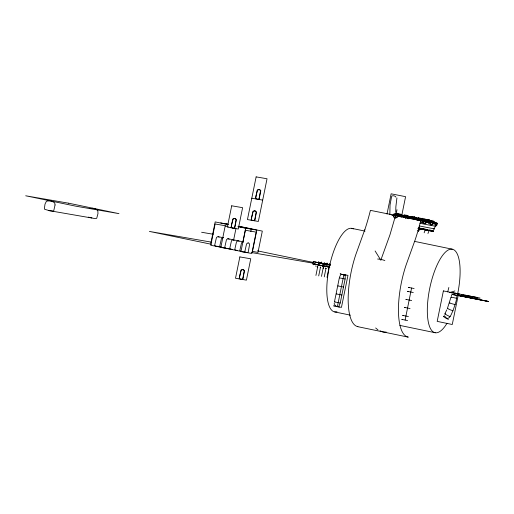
<?xml version="1.0" encoding="UTF-8"?>
<svg xmlns="http://www.w3.org/2000/svg" width="514" height="514" viewBox="0 0 514 514"><rect width="100%" height="100%" fill="white"/><g stroke="black" fill="none" stroke-linecap="round" stroke-linejoin="round"><path stroke-width="0.77" d="M426.806 222.254L426.871 221.605M334.235 303.196L334.306 304.648M391.629 215.109L394.534 215.36A15.761 1.715 13.9 0 1 395.549 215.565L398.684 216.214A32.613 0.341 11.5 0 0 435.185 223.449L436.457 223.674L433.405 230.619A1.298 1.227 -80.2 0 1 433.006 230.812L429.832 230.034M400.862 214.28L397.341 213.548L393.763 214.691C392.053 218.264 397.797 219.568 397.277 215.417L400.862 214.28L400.708 215.173M397.245 214.454L397.341 213.548M444.212 315.487L444.308 314.953M397.161 215.552L397.489 213.214M395.163 218.187L397.001 209.706M403.464 217.621L404.235 214.974L407.968 215.732L407.763 216.619M404.088 215.867L404.235 214.974M417.676 219.311L418.055 217.756L421.139 218.36L426.234 221.251C426.292 225.1 420.915 224.22 423.15 220.647L418.055 217.756M314.517 261.915L313.264 261.703C312.942 262.275 312.499 265.995 313.836 264.389M324.199 264.53L324.373 263.618L325.625 263.836M325.266 264.093C323.801 267.633 326.506 268.07 326.518 264.312L313.264 261.703M328.041 264.575C326.576 268.115 329.281 268.552 329.294 264.787L315.063 262.063L317.106 262.513M405.347 218.469L406.041 214.974M231.679 224.522L231.313 226.918A1.381 0.463 -78.3 0 0 231.371 227.413L232.585 228.043M239.832 275.639L239.46 278.035A1.381 0.463 -78.3 0 0 239.524 278.53L240.738 279.16M251.77 216.947L251.404 219.343A1.381 0.463 -78.3 0 0 251.462 219.838L252.676 220.467M256.113 195.603L255.747 197.999A1.381 0.463 -78.3 0 0 255.805 198.494L257.019 199.124M210.843 243.25L215.186 221.907L227.734 224.509M231.017 227.773L232.816 218.951L234.088 218.36L235.444 218.591L236.395 219.568L234.602 228.389M233.594 240.147L235.92 228.717M242.981 241.972L245.769 228.248L237.931 226.623M239.171 278.89L240.963 270.068L242.235 269.477L243.591 269.715L244.548 270.685L242.749 279.513M251.108 220.198L252.907 211.376L254.179 210.785L255.535 211.023L256.486 211.993L254.693 220.814M255.452 198.854L257.244 190.032L258.523 189.441L259.872 189.679L260.829 190.649L259.037 199.477M250.819 231.486L251.288 229.205L238.74 226.603M252.458 251.5L256.801 230.156L238.766 226.417M315.924 275.433L317.748 266.451M318.429 263.129L318.764 261.485M318.699 275.909L320.53 266.933M321.205 263.611L321.539 261.967M321.481 276.391L323.229 267.8M323.306 267.415L323.486 266.522M323.981 264.093L324.315 262.448M324.257 276.873L326.004 268.276M326.756 264.569L327.09 262.93M327.032 277.354L328.78 268.758M329.538 265.051L329.872 263.406M334.518 301.525L339.272 278.183M386.997 214.087L391.122 193.81L405.585 196.676L401.832 215.122M402.571 319.502L401.781 319.367L405.116 320.061L411.598 288.007M231.75 224.194L232.906 219.786A2.853 0.951 -78.3 0 1 233.305 219.086L234.487 218.463A16.326 5.448 -78.3 0 1 235.123 218.591L235.887 219.529A2.853 0.951 -78.3 0 1 235.977 220.313L234.667 227.496A1.381 0.463 -78.3 0 1 234.416 227.94L232.81 228.081M251.841 216.619L252.997 212.211A2.853 0.951 -78.3 0 1 253.396 211.511L254.578 210.888A16.326 5.448 -78.3 0 1 255.207 211.016L255.978 211.954A2.853 0.951 -78.3 0 1 256.068 212.738L254.758 219.921A1.381 0.463 -78.3 0 1 254.501 220.365L253.126 220.545M256.178 195.275L257.341 190.867A2.853 0.951 -78.3 0 1 257.739 190.167L258.921 189.544A16.326 5.448 -78.3 0 1 259.551 189.672L260.315 190.617A2.853 0.951 -78.3 0 1 260.412 191.401L259.095 198.577A1.381 0.463 -78.3 0 1 258.844 199.021L257.463 199.201M239.897 275.311L241.06 270.904A2.853 0.951 -78.3 0 1 241.451 270.203L242.634 269.58A16.326 5.448 -78.3 0 1 243.27 269.709L244.034 270.653A2.853 0.951 -78.3 0 1 244.131 271.437L242.814 278.614A1.381 0.463 -78.3 0 1 242.563 279.057L241.182 279.237M411.168 217.306L411.367 216.42L414.946 217.139L417.329 219.491L417.072 220.365M413.545 219.664L413.744 218.778L411.367 216.42M407.139 218.366L407.968 215.732M447.752 291.862L448.844 287.467M450.939 297.304L447.405 308.477M401.807 215.058L398.922 214.492L395.549 215.565L389.953 234.827L381.054 259.48M414.078 218.996L414.663 216.715M339.452 277.322L340.525 274.971M414.695 218.013L414.946 217.139M418.364 231.705L419.54 227.914M421.821 220.532L422.527 218.27M423.343 219.709L423.632 218.842L425.913 219.272L433.206 222.588C433.071 226.282 428.644 225.652 430.925 222.157L433.206 222.588M364.895 229.392L355.778 254.687A52.344 17.476 -78.3 0 0 357.892 326.628M420.844 219.227L421.139 218.36M424.14 232.816L425.335 229.443L431.021 230.471M428.059 221.74L428.849 219.491M427.23 220.435L427.552 219.568L428.804 219.786L437.542 223.372C436.746 226.918 434.362 226.989 436.283 223.153L437.542 223.372M425.586 220.133L425.913 219.272M427.937 233.517L429.222 230.156M432.409 221.817L433.013 220.255M451.273 296.077L451.677 295.319M446.807 309.833L444.944 313.585M428.747 222.459A2.692 0.951 55.9 0 1 429.286 222.678L428.47 222.234L429.55 222.478M422.887 221.148L423.234 220.782M338.957 306.145L340.3 302.688L345.215 278.492L345.164 275.639M217.647 246.296L216.452 246.309M417.689 230.568L421.531 229.205L425.714 229.302L418.769 227.933M341.611 274.675L342.966 274.425L345.928 275.009M453.187 294.766L457.486 295.235M232.624 249.476L230.426 249.226L229.874 248.725A1.381 0.463 -78.3 0 1 229.809 248.23L231.409 241.098A2.853 0.951 -78.3 0 1 231.801 240.398L232.983 239.775A16.326 5.448 -78.3 0 1 233.619 239.903L234.172 240.346M449.647 292.614L454.903 290.937M419.334 227.959L418.685 228.049M386.162 332.057L384.042 332.089A16.326 15.388 -80.4 0 1 382.249 331.729L380.052 330.785M227.496 248.468L226.507 248.391M338.109 306.55L336.092 306.241L335.044 305.065M377.623 259.011L380.289 259.274A16.326 5.333 18.7 0 1 382.075 259.654L384.857 260.514M242.467 251.609L242.139 251.603M248.063 242.904L246.881 243.527A2.853 0.951 -78.3 0 0 246.489 244.227L244.889 251.359A1.381 0.463 -78.3 0 0 244.953 251.854L246.167 252.483M328.761 266.708L329.403 266.85A2.66 0.887 -25.9 0 0 328.986 266.888L328.742 266.811M405.276 217.512L406.291 217.743M318.237 264.986L318.584 265.006A2.692 1.728 -1 0 1 319.56 265.237L321.064 265.539M237.224 250.569L234.898 249.765A1.381 0.463 -78.3 0 1 234.84 249.271L236.434 242.139A2.853 0.951 -78.3 0 1 236.832 241.445L238.014 240.822A16.326 5.448 -78.3 0 1 238.644 240.944L239.106 241.272M324.719 263.952L317.825 262.545L321.231 263.2M429.421 222.241L428.515 222.099L429.331 222.601M315.307 264.177L314.639 264.023L321.07 265.404A2.66 0.887 -25.9 0 0 320.652 265.449M313.36 263.945L317.196 264.768M322.94 265.712L323.846 265.886A2.66 0.887 -25.9 0 0 323.428 265.924L322.94 265.847L325.587 266.348M325.715 266.194L326.621 266.368A2.66 0.887 -25.9 0 0 326.21 266.406L325.715 266.329M421.274 220.885L420.934 220.84A2.66 1.902 39.5 0 0 420.311 220.622M326.885 264.254L330.258 264.896L326.152 263.984L330.155 264.742M221.81 247.407L219.819 246.643A1.381 0.463 -78.3 0 1 219.761 246.148L221.354 239.016A2.853 0.951 -78.3 0 1 221.752 238.316L222.935 237.693A16.326 5.448 -78.3 0 1 223.211 237.719M339.465 277.862L345.112 279.012M447.9 308.573L447.514 308.522L448.208 308.875A11.796 0.951 23 0 0 450.103 309.73L452.995 310.79M449.923 302.99L449.538 302.926L450.27 303.183A11.796 0.514 16.9 0 0 452.243 303.806L455.224 304.629M337.91 285.88L338.199 285.957M246.611 252.56L247.992 252.38A1.381 0.463 -78.3 0 0 248.243 251.937L249.56 244.754A2.853 0.951 -78.3 0 0 249.463 243.97L248.699 243.032A16.326 5.448 -78.3 0 0 248.063 242.904M336.381 293.899L336.689 293.989M445.471 313.906L444.893 313.836L445.542 314.285A11.796 1.394 29.4 0 0 447.328 315.365L450.097 316.663M404.454 307.411L405.013 307.494M334.871 301.924L334.46 301.859L335.057 301.988M430.976 221.425L436.457 223.674L370.414 210.354A89.365 29.831 -78.3 0 1 364.914 229.417M251.789 198.224L262.693 200.107M419.52 228.505L433.591 231.422L417.811 228.505M226.025 225.871L215.122 223.982L210.779 245.326L221.682 247.215M228.287 226.61L225.171 226.07L220.827 247.414L231.737 249.296M201.617 232.257L213.297 234.275M48.881 210.586L91.884 218.02M211.742 242.203L149.401 231.428L211.447 244.291M318.815 262.66L330.052 264.896M321.597 263.142L330.534 264.948M328.407 264.318L327.148 264.1L330.226 264.736L328.947 264.459L329.5 264.601M323.788 264.241L325.336 264.511M251.507 252.541L313.058 263.181M241.362 251.481L239.922 250.813A1.381 0.463 -78.3 0 1 239.865 250.312L241.458 243.18A2.853 0.951 -78.3 0 1 241.856 242.486L243.038 241.863A16.326 5.448 -78.3 0 1 243.405 241.908M340.904 273.968L340.159 273.846L344.798 275.144M452.461 294.194L451.69 294.066L456.58 295.479A1.626 1.529 -80.2 0 1 456.952 296.173L456.104 301.14L453.65 308.85A57.555 54.253 -80.2 0 1 452.558 311.49C451.318 314.433 448.6 321.886 445.066 316.624A1.722 1.619 -80.2 0 1 444.976 316.367M409.086 287.487L408.315 287.358L414.111 288.527M458.141 295.184L488.3 301.442L457.441 295.415M451.6 297.176L451.061 297.092L456.837 298.345M408.27 291.489L407.499 291.361L413.295 292.53M406.638 299.495L405.848 299.36L411.669 300.536M444.173 316.483L443.376 316.367L443.993 316.868A11.796 1.6 32.5 0 0 445.715 318.05L448.42 319.457M403.387 315.5L402.616 315.371L408.412 316.54M334.389 305.984L333.644 305.856L339.413 307.025M216.008 246.232L214.794 245.602A1.381 0.463 -78.3 0 1 214.73 245.107L216.33 237.976A2.853 0.951 -78.3 0 1 216.728 237.275L217.807 236.652A16.326 5.448 -78.3 0 1 218.45 236.748L219.092 237.217M226.057 248.313L224.843 247.684A1.381 0.463 -78.3 0 1 224.785 247.189L226.378 240.057A2.853 0.951 -78.3 0 1 226.777 239.357L227.959 238.734A16.326 5.448 -78.3 0 1 228.595 238.862L229.141 239.306M429.608 220.866L407.808 216.285M432.345 221.99L397.232 215.025M420.478 220.384L421.094 220.487M435.499 226.256L434.266 226.038A32.17 0.334 11.5 0 1 419.97 223.288M433.328 228.621L434.548 228.839M433.591 231.422L432.39 231.21A31.283 0.328 11.5 0 1 418.492 228.537M477.57 297.548L472.045 296.514M480.082 298.069L470.535 296.218M472.938 298.255L457.505 295.229M488.3 301.442L487.047 301.217A32.613 0.341 11.5 0 1 457.627 295.428M343.487 287.018L342.131 286.761M341.855 295.023L340.499 294.766M410.037 308.541L404.634 307.449M340.229 303.022L338.874 302.765M407.596 320.543L405.116 320.061M325.529 268.443L325.863 268.52M317.189 267.004L317.819 267.139M423.973 219.465L421.596 219.022M315.243 264.312L314.607 264.157L316.611 264.652M323.846 266.021L323.184 265.847A2.692 1.407 -16.2 0 0 322.914 265.796M326.621 266.503L325.96 266.329A2.692 1.407 -16.2 0 0 325.69 266.271M329.397 266.978L328.767 266.862L329.84 267.087M425.322 229.417L419.077 228.203M314.388 264.132L315.41 264.324M316.014 262.23L318.449 262.718M320.151 267.524L320.832 267.659L320.37 267.569M418.692 218.456L415.357 217.801M423.15 220.647L426.234 221.251M468.916 295.903L472.083 296.559M325.677 266.336L328.362 266.83M470.246 296.199L465.401 295.209M326.172 268.571L326.056 268.559M461.611 295.409L472.141 297.484M469.545 297.176L480.076 299.251M420.33 220.551L421.307 220.789M319.22 265.179L319.554 265.25A2.692 1.407 -16.2 0 1 320.395 265.378L320.64 265.462M468.305 295.813L463.538 294.83M338.482 302.688L335.327 302.046M413.744 218.778L417.329 219.491M318.532 265.044L322.805 265.866M461.617 294.445L464.161 294.991M323.248 268.07L323.608 268.135L323.081 268.038M341.547 286.645L338.443 286.009M339.915 294.644L336.953 294.04M410.153 216.786L403.432 215.424M326.782 264.157L323.37 263.496L327.527 264.427L320.601 263.027L324.983 263.875M329.66 264.736L330.155 264.832M314.928 264.28A2.692 1.06 47.3 0 1 315.5 264.357L315.737 264.466A2.66 1.491 35.6 0 1 316.9 264.716A2.66 1.722 18.6 0 1 318.237 264.986L318.815 265.115M457.537 293.648L459.779 294.104M461.996 294.554L455.275 293.186M317.215 267.01L317.742 267.113M403.612 216.722L407.345 217.48M318.301 262.763L321.963 263.47L321.089 263.264M318.185 264.973L316.778 264.697M401.171 214.955L403.811 215.469M407.769 218.167L408.784 218.694M327.765 264.357L325.902 264.055M328.684 264.53L330.296 264.787M320.351 263.091L322.207 263.399M319.432 262.917L317.337 262.564M450.765 292.254L453.65 292.819M453.014 292.723L455.655 293.237M426.98 220.043L428.239 220.3M393.763 214.691L397.277 215.417M422.54 220.789L424.082 221.11M425.631 221.431L427.179 221.752M433.366 223.031L436.457 223.674M351.698 228.344L365.049 231.107M414.522 241.368L452.217 249.181M238.785 226.231L262.32 231.107L257.977 252.451L252.483 251.314M226.211 223.815L228.569 224.303M220.699 222.864L227.76 224.322M218.18 236.678L223.372 237.751M227.818 238.676L243.154 241.856M257.405 250.851L313.167 262.41M216.233 246.27L246.386 252.522M334.698 311.902L350.4 315.159M399.879 325.413L435.217 332.738M357.873 326.698L408.135 337.12M323.113 263.586L324.745 263.952M428.393 222.427L429.312 222.806M425.38 222.112L425.888 222.344M425.38 221.495L426.768 221.887A2.692 1.927 37.9 0 0 426.427 221.868L426.119 221.83A2.66 1.536 52.1 0 0 425.348 221.592M422.752 222.344L422.129 222.125M400.046 216.651L396.313 215.726A16.525 1.799 13.9 0 0 395.549 215.565M400.605 216.837L401.479 217.197M427.552 219.568L436.283 223.153M88.312 217.126L94.37 218.514L96.234 218.495A1.381 1.304 -80.2 0 0 96.76 218.116L97.968 213.631L97.827 210.881A2.853 2.692 -80.2 0 0 97.287 209.995L94.595 208.607A16.326 15.388 -80.2 0 0 92.803 208.254L90.053 208.498A2.853 2.692 -80.2 0 0 89.757 208.658M422.617 221.213L423.761 221.669M423.632 218.842L430.925 222.157M423.189 221.54L423.459 221.695A2.66 1.568 -17.7 0 1 423.742 221.759M377.989 329.917L375.638 327.971M316.084 266.419L315.66 265.944M408.656 218.752L408.54 218.623A2.692 1.304 -28.6 0 0 407.968 218.411M423.086 220.898L423.318 221.791M375.111 250.967L380.951 260.373M396.924 197.903L395.87 206.724L395.729 212.359M389.856 214.505L390.023 205.022L391.629 196.354A1.619 1.465 -77.2 0 1 392.227 195.866L393.93 195.77L395.478 196.496A1.67 1.51 -77.2 0 1 395.857 197.158M436.296 225.19A4.902 0.334 20.9 0 1 433.944 224.657M428.515 222.53A4.902 0.334 20.9 0 0 429.28 222.864A2.66 1.818 -3.9 0 0 428.663 222.678L428.355 222.523A3.54 0.411 19.5 0 1 429.017 222.825M428.31 221.964A4.902 0.334 20.9 0 1 429.582 222.363M428.67 222.241A2.66 1.022 59.1 0 1 429.351 222.421M428.47 222.279A2.66 0.379 62.8 0 1 428.657 222.215M432.319 224.355A4.902 0.565 19.5 0 1 428.477 223.629M423.877 221.772A4.902 0.565 19.5 0 1 423.735 221.078M425.367 221.431A4.902 0.565 19.5 0 1 426.909 221.9M428.554 222.472A4.902 0.565 19.5 0 1 429.498 222.838M425.348 222.215A2.66 0.932 51.2 0 1 425.579 222.369M425.309 221.63A3.54 0.411 19.5 0 1 427.018 222.106M425.99 223.153A4.902 0.752 17.2 0 1 420.793 222.132M420.221 220.429A4.902 0.752 17.2 0 1 421.21 220.699M422.861 221.226A4.902 0.752 17.2 0 1 423.787 221.573M425.284 222.241A4.902 0.752 17.2 0 1 425.47 222.344M422.894 221.418A2.692 1.953 -3.3 0 1 423.183 221.547M422.418 222.331A2.66 1.304 -0.7 0 1 422.746 222.395M422.759 222.472A3.547 0.546 17.2 0 1 422.129 222.318M420.246 220.66A3.547 0.546 17.2 0 1 421.217 220.917M422.919 221.476A3.547 0.546 17.2 0 1 423.767 221.823M397.283 217.518A4.902 0.855 8.1 0 1 393.525 216.741M392.959 215.584A4.902 0.855 8.1 0 1 393.878 215.527M405.334 217.416A4.902 0.899 11.2 0 1 406.356 217.628M407.943 218.058A4.902 0.899 11.2 0 1 408.983 218.424M407.756 218.257A2.692 1.812 -20.5 0 1 407.987 218.399A3.54 0.649 11.2 0 1 408.553 218.681M406.272 217.814A2.66 2.056 -2.1 0 0 405.591 217.724A2.66 2.088 21.6 0 0 405.263 217.602M405.276 217.66A3.54 0.649 11.2 0 1 406.221 217.859M315.288 264.28A2.66 0.919 48.8 0 0 314.799 264.235L314.645 264.177A2.692 0.418 52.1 0 1 314.953 264.318M408.155 337.049A52.344 17.476 -78.3 0 1 406.054 265.128L415.158 239.813A89.365 29.831 -78.3 0 0 420.696 220.782M433.315 228.621A31.727 0.334 11.5 0 1 419.231 225.916M447 323.287A42.636 14.231 -78.3 0 1 427.34 308.432A42.636 14.231 -78.3 0 1 448.78 249.74A42.636 14.231 -78.3 0 1 457.524 294.477M336.998 311.767A42.636 14.231 -78.3 0 1 328.999 268.514A42.636 14.231 -78.3 0 1 353.285 228.916M322.149 265.751L322.619 266.792L323.736 263.83L322.484 263.611L322.149 265.751M55.056 204.964L53.758 210.682A1.381 1.304 -80.2 0 1 53.225 211.061L49.505 210.714L44.699 209.294A1.381 1.304 -80.2 0 1 44.358 208.735L45.001 204.135L46.209 201.661A2.853 2.692 -80.2 0 1 47.044 201.064L50.064 200.858A16.326 15.388 -80.2 0 1 51.85 201.244L54.285 202.561A2.853 2.692 -80.2 0 1 54.818 203.448L55.056 204.964M231.698 205.799L227.355 227.137L238.265 229.026L242.608 207.682L231.698 205.799M239.852 256.916L235.508 278.26L246.412 280.143L250.755 258.799L239.852 256.916M245.274 230.233L240.937 251.577L251.841 253.466L256.184 232.122L245.274 230.233M256.133 176.88L247.446 219.568L258.356 221.45L267.036 178.763L256.133 176.88M343.892 274.662L337.377 306.672L341.45 307.378L347.965 275.363L343.892 274.662M443.389 290.898L437.189 321.372L452.269 324.501L458.469 294.027L443.389 290.898M429.248 220.198L435.853 222.729L429.274 220.185M68.709 203.216L25.7 195.783L75.963 206.204L118.965 213.638L68.709 203.216M328.317 268.925L328.639 268.995L328.317 268.925M412.318 217.975A3.54 0.623 14.4 0 0 417.76 218.874A3.54 0.623 14.4 0 0 412.967 217.024A3.54 0.623 14.4 0 0 412.318 217.975M426.626 220.455A3.54 0.411 19.5 0 0 431.754 221.894A3.54 0.411 19.5 0 0 426.877 219.793A3.54 0.411 19.5 0 0 426.626 220.455M420.221 219.388A3.54 0.546 17.2 0 0 425.515 220.564A3.54 0.546 17.2 0 0 420.69 218.553A3.54 0.546 17.2 0 0 420.221 219.388M395.305 214.717A3.54 0.617 8.1 0 0 400.804 215.019A3.54 0.617 8.1 0 0 395.825 213.715A3.54 0.617 8.1 0 0 395.305 214.717M403.869 216.413A3.54 0.649 11.2 0 0 409.26 216.934A3.54 0.649 11.2 0 0 404.248 215.34A3.54 0.649 11.2 0 0 403.869 216.413"/></g></svg>
